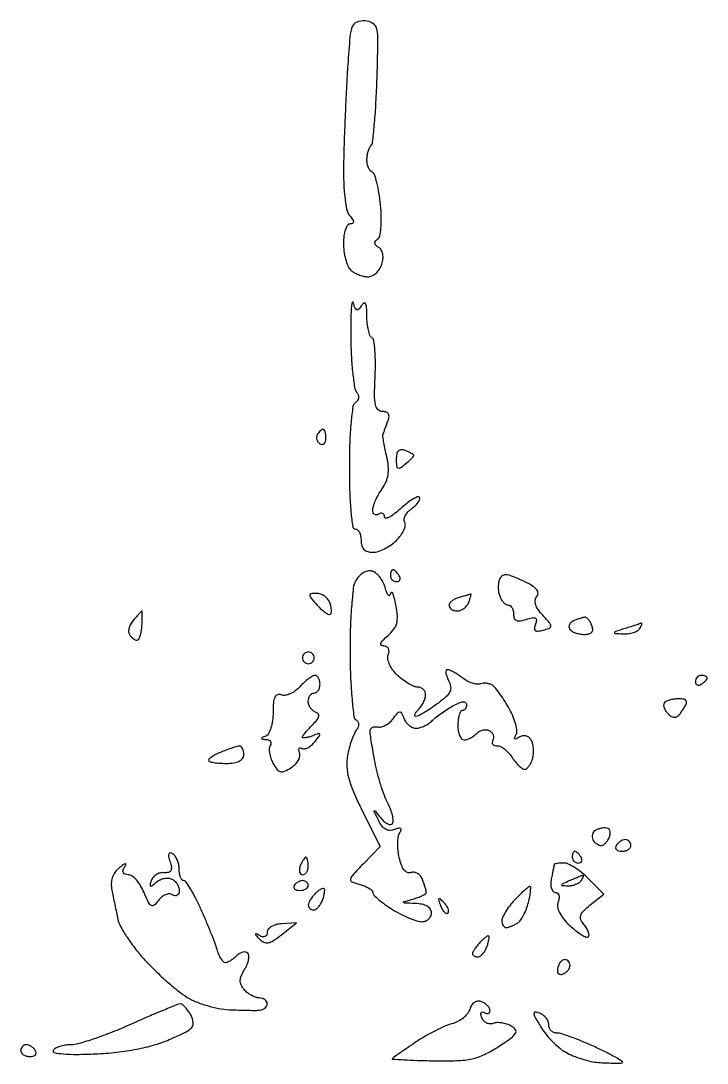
# Model space of a CAD drawing. Extents: x 0 to 102, y 0 to 135.
# Drawn here: x 91.37 to 101.27, y 114.37 to 129.41 of the extents above; entities that cross this region are included whole.
import ezdxf

# ---------------------------------------------------------------- set-up
doc = ezdxf.new("R2010")
doc.units = 0
doc.header["$MEASUREMENT"] = 0

msp = doc.modelspace()

# ---------------------------------------------------------------- linework, layer by layer
for points in [[(96.328976, 129.407272, 0.104535), (96.212716, 129.389532, 0.213463), (96.148447, 129.325909, 0.070669), (96.114307, 129.179262, 0.005377), (96.082998, 128.772772, 0.003603), (96.065424, 128.474806, 0.001984), (96.048004, 128.110155, 0.001978), (96.033266, 127.740148, 0.003171), (96.023942, 127.424303, 0.010841), (96.023487, 127.118848, 0.020731), (96.038597, 126.874059, 0.023028), (96.066271, 126.689901, 0.125026), (96.109291, 126.599453, -0.024151), (96.152577, 126.54185, -0.136269), (96.164748, 126.505759, -0.308434), (96.152112, 126.484866, -0.107534), (96.115959, 126.477, 0.251863), (96.079486, 126.457383, 0.06409), (96.048894, 126.394991, 0.04973), (96.027913, 126.304766, 0.032287), (96.021, 126.19782, 0.03271), (96.028487, 126.083495, 0.032464), (96.050821, 125.970828, 0.034257), (96.08345, 125.875285, 0.097261), (96.12252, 125.81712, 0.060277), (96.172104, 125.77824, 0.039064), (96.237276, 125.745421, 0.03896), (96.307063, 125.723026, 0.058226), (96.370619, 125.7156, 0.110055), (96.430918, 125.729035, 0.07131), (96.4909, 125.768405, 0.066323), (96.54148, 125.826645, 0.068945), (96.574252, 125.895362, 0.051991), (96.59014, 125.972377, 0.071373), (96.587108, 126.042945, 0.084855), (96.565903, 126.100188, 0.123918), (96.528621, 126.138587, -0.05686), (96.489781, 126.16918, -0.163785), (96.474598, 126.199418, -0.202093), (96.482247, 126.228388, -0.090306), (96.512096, 126.2553, 0.205745), (96.544639, 126.301725, 0.029811), (96.561821, 126.418601, 0.028422), (96.566347, 126.571826, 0.017398), (96.555125, 126.752325, 0.015338), (96.533056, 126.924395, 0.022405), (96.502252, 127.074025, 0.019094), (96.467779, 127.191247, 0.226918), (96.435697, 127.2243, -0.14127), (96.406459, 127.24583, -0.061793), (96.381812, 127.287706, -0.054185), (96.365055, 127.341825, -0.048039), (96.3594, 127.40055, -0.034668), (96.363626, 127.461432, -0.03338), (96.37623, 127.52194, -0.035222), (96.39466, 127.573629, -0.09339), (96.416692, 127.605892, 0.17013), (96.440507, 127.6554, 0.004516), (96.465701, 127.900818, 0.008966), (96.487779, 128.193328, 0.005957), (96.503079, 128.529442, 0.003025), (96.518907, 129.104345, 0.05437), (96.502869, 129.287878, 0.20862), (96.445345, 129.370687, 0.124495)], [(96.162044, 125.343771, 0.773253), (96.145862, 125.343431, 0.041121), (96.132875, 125.258193, 0.014894), (96.125754, 125.07677, 0.005903), (96.126344, 124.8273, 0.009871), (96.135381, 124.560912, 0.013301), (96.154721, 124.320458, 0.010349), (96.180085, 124.122684, 0.124244), (96.209476, 124.052282, -0.076196), (96.232559, 124.009068, -0.109759), (96.237724, 123.966177, -0.121802), (96.224285, 123.928329, -0.108831), (96.194308, 123.899239, 0.223001), (96.156862, 123.841885, 0.011325), (96.130187, 123.614788, 0.015327), (96.111557, 123.322389, 0.008244), (96.1056, 122.961107, 0.007645), (96.111132, 122.59932, 0.016228), (96.128776, 122.319777, 0.011677), (96.153911, 122.109264, 0.373154), (96.1902, 122.0778, -0.191087), (96.222507, 122.064985, -0.088204), (96.249949, 122.028098, -0.068025), (96.268566, 121.973354, -0.048028), (96.2748, 121.9086, 0.072254), (96.285531, 121.834731, 0.124864), (96.3171, 121.7817, 0.124864), (96.370131, 121.750131, 0.072254), (96.444, 121.7394, 0.079008), (96.521197, 121.751675, 0.037988), (96.614106, 121.790009, 0.036445), (96.707078, 121.845753, 0.043134), (96.785486, 121.911686, 0.038547), (96.847469, 121.984041, 0.050804), (96.891342, 122.058961, 0.060811), (96.912413, 122.12548, 0.186848), (96.903914, 122.171115, -0.174689), (96.895086, 122.213007, -0.083317), (96.911816, 122.266251, -0.066895), (96.950595, 122.322414, -0.050428), (97.006445, 122.372612, 0.031788), (97.06303, 122.419784, 0.052833), (97.103312, 122.466958, 0.073703), (97.122942, 122.50718, 0.280071), (97.116593, 122.533207, 0.308283), (97.08552, 122.539097, 0.032974), (97.016791, 122.503605, 0.031544), (96.932726, 122.445391, 0.019736), (96.841776, 122.3675, -0.020658), (96.753948, 122.292564, -0.046354), (96.680344, 122.245136, -0.097837), (96.632328, 122.231083, -0.440725), (96.6132, 122.248569, 0.10357), (96.606628, 122.279956, 0.179204), (96.588349, 122.298903, 0.165568), (96.560909, 122.302227, 0.086705), (96.5286, 122.2893, -0.112581), (96.496393, 122.278292, -0.184077), (96.468851, 122.285587, -0.15832), (96.450337, 122.310782, -0.080098), (96.444, 122.350083, -0.078519), (96.452894, 122.406369, -0.025109), (96.483116, 122.485785, -0.024358), (96.526196, 122.572179, -0.024944), (96.577162, 122.653268, 0.051774), (96.63469, 122.756705, 0.0644), (96.664597, 122.862509, 0.059253), (96.667926, 122.979328, 0.035732), (96.645646, 123.116242, -0.00639), (96.621589, 123.223841, -0.008733), (96.60286, 123.321374, -0.006108), (96.58967, 123.403088, -0.09442), (96.590816, 123.4314, -0.024316), (96.597847, 123.456097, -0.003659), (96.614697, 123.504764, -0.004101), (96.635501, 123.561966, -0.003532), (96.658283, 123.62175, 0.049925), (96.676958, 123.688865, 0.160524), (96.670266, 123.73415, 0.198324), (96.639571, 123.760757, 0.080829), (96.583999, 123.7698, -0.205863), (96.519954, 123.797336, -0.139127), (96.482572, 123.868753, -0.054714), (96.468973, 124.009363, -0.009178), (96.477448, 124.280379, 0.013479), (96.481955, 124.479221, 0.019761), (96.474292, 124.653993, 0.015662), (96.458155, 124.794122, 0.221323), (96.431101, 124.835272, -0.166224), (96.403241, 124.86918, -0.032543), (96.380082, 124.945868, -0.031314), (96.363857, 125.042937, -0.024558), (96.358105, 125.149543, 0.013415), (96.354231, 125.27197, 0.101737), (96.339391, 125.327481, 0.442834), (96.315028, 125.334303, 0.111862), (96.282073, 125.301471, -0.03573), (96.241215, 125.246122, -0.309963), (96.21317, 125.238592, -0.221543), (96.188763, 125.26249, -0.021144)], [(95.729893, 123.516, 0.145859), (95.712262, 123.510745, 0.040575), (95.689247, 123.492866, 0.037297), (95.665288, 123.467388, 0.031646), (95.643913, 123.437246, 0.108373), (95.631933, 123.403127, 0.099685), (95.634794, 123.366016, 0.095498), (95.652094, 123.331625, 0.090427), (95.68122, 123.305353, 0.136093), (95.713872, 123.295856, 0.190788), (95.741943, 123.306567, 0.140899), (95.760888, 123.337517, 0.067432), (95.7672, 123.384107, 0.026751), (95.764494, 123.434646, 0.042195), (95.756241, 123.477256, 0.051652), (95.744286, 123.507287, 0.279105)], [(96.9093, 123.208194, 0.089466), (96.852545, 123.218988, 0.202715), (96.8129, 123.202668, 0.150913), (96.78946, 123.157722, 0.045316), (96.7824, 123.079986, 0.022078), (96.786542, 122.986235, 0.247073), (96.80613, 122.955858, 0.281513), (96.840104, 122.957054, 0.02718), (96.9093, 123.0084, 0.009954), (96.957921, 123.050414, 0.014497), (96.998923, 123.089505, 0.009934), (97.03101, 123.123236, 0.187279), (97.0362, 123.136608, 0.25108), (97.030128, 123.147937, 0.018302), (96.998923, 123.167078, 0.022097), (96.957925, 123.187874, 0.01471)], [(96.424849, 121.46911, 0.113665), (96.365234, 121.466956, 0.071596), (96.300924, 121.439355, 0.065965), (96.241872, 121.391592, 0.06699), (96.197654, 121.330328, 0.094187), (96.163257, 121.220524, 0.009766), (96.137129, 120.949827, 0.011865), (96.119811, 120.623166, 0.009227), (96.115975, 120.267383, 0.008297), (96.124409, 119.919857, 0.01268), (96.144359, 119.619011, 0.007207), (96.170773, 119.37074, 0.228038), (96.202937, 119.320428, -0.119763), (96.229777, 119.293234, -0.130297), (96.240074, 119.257599, -0.10783), (96.231989, 119.216155, -0.064127), (96.206212, 119.172718, 0.063711), (96.173243, 119.117264, 0.018559), (96.137058, 119.024532, 0.018328), (96.103724, 118.916107, 0.018661), (96.078645, 118.806177, 0.062459), (96.06891, 118.64993, 0.049259), (96.096095, 118.482511, 0.036449), (96.165431, 118.281578, 0.014568), (96.288006, 118.017299), (96.54813, 117.496744), (96.30814, 117.246248, 0.005601), (96.149715, 117.077135, 0.143354), (96.122222, 117.021195, 0.355281), (96.143315, 116.983548, 0.030403), (96.256075, 116.946609, -0.031746), (96.32803, 116.922824, -0.043541), (96.388797, 116.891976, -0.050711), (96.431354, 116.859076, -0.205666), (96.444, 116.829633, 0.198349), (96.458728, 116.793967, 0.019888), (96.5277, 116.729996, 0.022568), (96.61979, 116.658097, 0.01605), (96.728936, 116.5857, 0.019496), (96.848154, 116.518294, 0.02028), (96.970728, 116.461329, 0.020464), (97.080293, 116.420892, 0.078321), (97.151936, 116.4096, 0.090753), (97.204645, 116.419246, 0.095606), (97.249444, 116.446877, 0.099631), (97.27942, 116.488085, 0.107991), (97.29, 116.5365, 0.149157), (97.273671, 116.59002, 0.113402), (97.22867, 116.63217, 0.081422), (97.155443, 116.660099, 0.041437), (97.05735, 116.671833, -0.001816), (96.903048, 116.677987, -0.254215), (96.887831, 116.687137, -0.488226), (96.89235, 116.698556, -0.002765), (97.020043, 116.735283, 0.018741), (97.09492, 116.759434, 0.027945), (97.158141, 116.786564, 0.026793), (97.205021, 116.813084, 0.253038), (97.215854, 116.8326, 0.064295), (97.212967, 116.857089, 0.009924), (97.200098, 116.904395, 0.010933), (97.182492, 116.959869, 0.009306), (97.161559, 117.017608, 0.076852), (97.132209, 117.068893, 0.089746), (97.090023, 117.105786, 0.100766), (97.041811, 117.12277, 0.126736), (96.994931, 117.117389, -0.188279), (96.943872, 117.117685, -0.132685), (96.897397, 117.15242, -0.07997), (96.857605, 117.224308, -0.032446), (96.826464, 117.332167, -0.028367), (96.809403, 117.438239, -0.029773), (96.804833, 117.543852, -0.031179), (96.811999, 117.634797, -0.103519), (96.83231, 117.690913, 0.053827), (96.852605, 117.733357, 0.35279), (96.845278, 117.754081, 0.206492), (96.816443, 117.758303, 0.026138), (96.755269, 117.738427, -0.100656), (96.688508, 117.727258, -0.123503), (96.627939, 117.744715, -0.099856), (96.573624, 117.792878, -0.048975), (96.525223, 117.8721, -0.00118), (96.465651, 117.995992, -0.312994), (96.467461, 118.007149, -0.449566), (96.476553, 118.006769, -0.001399), (96.558111, 117.906187, 0.040696), (96.608757, 117.852889, 0.074078), (96.658834, 117.819959, 0.118408), (96.700189, 117.811659, 0.249912), (96.727649, 117.827653, 0.159053), (96.738089, 117.870669, 0.037355), (96.726724, 117.944852, 0.034819), (96.700016, 118.032332, 0.028171), (96.659775, 118.121901, -0.030937), (96.611164, 118.231718, -0.012998), (96.558959, 118.384692, -0.012802), (96.511444, 118.551637, -0.016263), (96.476609, 118.708035, -0.003168), (96.449902, 118.854552, -0.00389), (96.426898, 118.991702, -0.003241), (96.409218, 119.107179, -0.027936), (96.404554, 119.1591, -0.148083), (96.412612, 119.189355, -0.131805), (96.436395, 119.211705, -0.105337), (96.473108, 119.222356, -0.070218), (96.516956, 119.219381, 0.115005), (96.568691, 119.220471, 0.060755), (96.628844, 119.2439, 0.055595), (96.687737, 119.284526, 0.056181), (96.736, 119.337001, -0.013825), (96.800571, 119.420367, -0.21941), (96.831991, 119.435628, -0.291393), (96.858382, 119.419559, -0.022603), (96.893039, 119.340169, 0.071272), (96.922624, 119.287118, 0.06364), (96.966929, 119.242163, 0.066841), (97.018606, 119.211741, 0.09998), (97.069802, 119.2014, 0.073141), (97.125326, 119.209566, 0.038677), (97.190385, 119.234752, 0.037471), (97.254303, 119.271484, 0.047262), (97.306853, 119.314939, -0.028584), (97.363704, 119.365637, -0.013447), (97.442442, 119.424776, -0.013276), (97.528478, 119.482476, -0.018204), (97.608996, 119.529415, -0.025124), (97.69047, 119.567887, -0.08022), (97.748825, 119.581601, -0.179826), (97.783177, 119.571532, -0.236736), (97.7976, 119.542777, -0.070763), (97.792839, 119.509307, -0.086315), (97.778962, 119.480926, -0.100247), (97.758346, 119.461951, -0.136885), (97.73415, 119.4552, 0.270668), (97.709708, 119.440923, 0.055558), (97.689338, 119.393072, 0.044499), (97.675307, 119.324736, 0.028402), (97.6707, 119.2437, 0.040097), (97.677205, 119.162717, 0.059401), (97.696794, 119.094328, 0.078124), (97.725539, 119.047816, 0.218717), (97.75953, 119.0322, 0.081365), (97.800304, 119.038879, 0.037634), (97.849922, 119.059856, 0.035989), (97.899928, 119.090319, 0.041598), (97.942509, 119.126349, -0.075531), (97.985496, 119.157997, -0.073085), (98.036423, 119.175893, -0.077916), (98.08725, 119.17775, -0.109071), (98.130009, 119.162803, -0.082994), (98.161978, 119.13481, -0.092656), (98.18164, 119.098922, -0.100593), (98.186076, 119.060828, -0.117787), (98.174687, 119.026354, 0.121905), (98.165062, 118.996404, 0.187671), (98.173078, 118.970734, 0.151118), (98.198505, 118.953445, 0.074426), (98.237557, 118.9476, -0.117511), (98.28786, 118.935612, -0.04851), (98.347374, 118.897898, -0.044447), (98.406086, 118.843133, -0.0433), (98.454767, 118.7784, 0.029098), (98.500655, 118.713634, 0.035222), (98.551136, 118.658902, 0.037888), (98.598971, 118.62025, 0.152127), (98.63445, 118.6092, 0.175895), (98.665828, 118.620591, 0.061905), (98.699002, 118.656152, 0.052105), (98.728812, 118.707865, 0.040779), (98.750264, 118.769035, 0.047198), (98.761485, 118.83793, 0.03845), (98.760757, 118.912704, 0.039881), (98.749124, 118.982003, 0.077036), (98.727289, 119.033673, 0.096901), (98.694037, 119.069599, 0.102855), (98.650364, 119.089409, 0.101666), (98.601993, 119.09029, 0.092551), (98.555387, 119.072267, -0.021503), (98.509986, 119.046837, -0.270351), (98.491122, 119.04798, -0.370221), (98.486818, 119.063348, -0.029382), (98.508514, 119.103555, 0.161167), (98.521775, 119.159189, 0.039565), (98.506146, 119.25323, 0.036446), (98.469951, 119.363696, 0.029471), (98.415836, 119.476176, 0.012534), (98.351077, 119.586092, 0.013886), (98.282974, 119.68886, 0.013329), (98.220322, 119.773065, 0.06703), (98.1783, 119.813861, 0.071525), (98.138725, 119.835171, 0.051086), (98.089903, 119.847588, 0.051213), (98.039737, 119.849828, 0.073205), (97.996173, 119.840822, -0.120417), (97.947742, 119.835457, -0.046531), (97.881389, 119.850459, -0.042623), (97.809376, 119.880952, -0.040682), (97.742373, 119.92362, 0.017631), (97.677672, 119.969142, 0.019962), (97.612492, 120.00803, 0.019611), (97.554969, 120.036444, 0.095061), (97.519673, 120.044709, 0.321182), (97.501453, 120.032744, 0.120485), (97.49732, 120.000719, 0.064145), (97.509476, 119.950948, 0.03094), (97.536855, 119.891176, -0.083913), (97.566214, 119.803744, -0.152395), (97.555351, 119.729832, -0.098541), (97.49811, 119.653724, -0.02322), (97.374058, 119.552776, -0.011234), (97.275115, 119.483007, -0.014767), (97.181631, 119.424114, -0.012224), (97.10189, 119.379699, -0.121529), (97.065006, 119.3706, -0.302351), (97.050897, 119.37999, -0.192851), (97.050584, 119.400421, -0.075831), (97.069152, 119.433073, -0.029247), (97.10388, 119.47212, 0.047088), (97.142735, 119.519074, 0.037433), (97.175579, 119.576125, 0.038655), (97.198101, 119.634151, 0.073375), (97.2054, 119.68362, 0.099937), (97.196926, 119.725591, 0.098152), (97.172809, 119.761293, 0.097731), (97.136796, 119.785207, 0.098147), (97.094452, 119.7936, -0.10152), (97.039576, 119.804858, -0.030067), (96.962555, 119.84348, -0.02882), (96.879169, 119.898417, -0.027469), (96.80124, 119.963405, -0.045954), (96.734434, 120.038217, -0.053218), (96.68611, 120.120551, -0.06091), (96.661768, 120.198485, -0.137731), (96.667439, 120.259505, 0.075569), (96.678443, 120.309764, 0.13641), (96.669866, 120.350719, 0.158348), (96.642803, 120.377445, 0.112634), (96.601101, 120.387681, -0.167639), (96.567086, 120.400043, -0.328419), (96.560179, 120.426498, -0.102402), (96.589778, 120.471348, -0.021033), (96.660106, 120.535731, 0.05282), (96.744883, 120.62386, 0.100863), (96.78827, 120.711559, 0.083943), (96.798161, 120.820085, 0.028334), (96.776993, 120.978, 0.012823), (96.753736, 121.084216, 0.045874), (96.731045, 121.149844, 0.315272), (96.714176, 121.15985, 0.34879), (96.700504, 121.1472, -0.144377), (96.687603, 121.119782, -0.44229), (96.669432, 121.119575, -0.098942), (96.646176, 121.157327, -0.020871), (96.622208, 121.231356, 0.052905), (96.589451, 121.314063, 0.052552), (96.540009, 121.388256, 0.057436), (96.48223, 121.443528, 0.115061)], [(96.735107, 121.4856, 0.210953), (96.720841, 121.479301, 0.081139), (96.708759, 121.460749, 0.061769), (96.700536, 121.433389, 0.042167), (96.6978, 121.401, 0.105053), (96.704658, 121.36872, 0.099167), (96.724118, 121.341251, 0.09642), (96.753193, 121.32284, 0.093332), (96.787393, 121.3164, 0.108972), (96.817421, 121.323023, 0.182303), (96.835309, 121.341251, 0.161196), (96.837941, 121.368674, 0.082592), (96.8247, 121.401, 0.029505), (96.801943, 121.433383, 0.035638), (96.776814, 121.460749, 0.038439), (96.752935, 121.480055, 0.151918)], [(98.602536, 121.330198, 0.013396), (98.446157, 121.396087, 0.080991), (98.360357, 121.414406, 0.182694), (98.307012, 121.39716, 0.133359), (98.269893, 121.346418, 0.060426), (98.256572, 121.293295, 0.036143), (98.253135, 121.228192, 0.035722), (98.259181, 121.161882, 0.051061), (98.274606, 121.1049, 0.048303), (98.298835, 121.056357, 0.053891), (98.33119, 121.015277, 0.061199), (98.366373, 120.98719, 0.13875), (98.398851, 120.978, -0.171007), (98.427676, 120.967845, -0.094138), (98.452208, 120.939048, -0.074638), (98.468801, 120.896124, -0.055024), (98.4744, 120.845399, 0.089935), (98.484992, 120.786987, 0.208416), (98.515365, 120.755647, 0.140011), (98.569426, 120.749572, 0.035271), (98.656398, 120.770562, -0.022409), (98.747155, 120.79495, -0.176162), (98.789726, 120.78934, -0.313965), (98.804619, 120.760912, -0.06021), (98.789627, 120.701238, 0.060452), (98.775229, 120.64381, 0.26356), (98.788079, 120.612594, 0.196871), (98.825884, 120.601881, 0.035798), (98.898988, 120.615502, 0.025721), (98.993493, 120.645485, 0.318779), (99.013473, 120.675007, 0.175197), (98.997033, 120.717507, 0.008513), (98.894182, 120.831744, -0.035815), (98.82789, 120.913986, -0.07766), (98.792544, 120.986818, -0.109997), (98.787643, 121.049781, -0.138706), (98.811221, 121.102997, 0.203177), (98.826632, 121.1543, 0.159809), (98.802416, 121.207663, 0.078019), (98.729977, 121.265305, 0.022715)], [(95.629843, 121.1472, 0.033352), (95.551589, 121.141974, 0.394125), (95.533923, 121.12042, 0.16105), (95.549602, 121.081577, 0.00814), (95.640769, 120.977481, 0.022825), (95.70247, 120.915261, 0.037181), (95.760751, 120.869124, 0.043519), (95.808764, 120.842373, 0.31118), (95.833533, 120.846933, 0.166906), (95.845227, 120.870857, 0.047075), (95.846481, 120.912945, 0.041871), (95.8389, 120.963801, 0.033696), (95.822607, 121.016651, 0.086262), (95.792792, 121.066558, 0.066322), (95.745318, 121.108851, 0.065963), (95.688127, 121.13744, 0.083147)], [(97.858395, 121.137386, -0.048578), (97.845277, 121.131982, -0.002572), (97.801843, 121.11909, -0.004027), (97.74991, 121.104418, -0.002919), (97.69185, 121.088883, 0.046657), (97.635208, 121.06828, 0.05682), (97.58729, 121.03853, 0.067019), (97.554576, 121.004645, 0.159836), (97.5438, 120.971797, 0.148496), (97.552879, 120.9419, 0.098848), (97.578418, 120.916429, 0.082321), (97.616594, 120.899255, 0.064706), (97.661649, 120.8934, 0.096313), (97.71034, 120.902867, 0.06686), (97.759184, 120.930677, 0.064359), (97.80077, 120.971788, 0.074185), (97.828194, 121.0203, 0.009511), (97.845583, 121.068329, 0.018984), (97.857152, 121.10704, 0.021827), (97.862895, 121.134146, 0.621315)], [(93.1145, 120.890182, 0.135876), (93.106747, 120.88566, 0.002508), (93.073547, 120.851264, 0.005979), (93.035288, 120.810256, 0.003937), (92.992217, 120.762214, 0.052944), (92.953949, 120.708296, 0.059526), (92.929636, 120.649572, 0.068189), (92.922099, 120.595083, 0.139613), (92.93376, 120.553932, 0.046154), (92.957839, 120.521981, 0.046024), (92.987392, 120.494955, 0.050033), (93.017729, 120.476406, 0.112934), (93.043843, 120.47046, 0.27067), (93.067218, 120.484146, 0.047538), (93.088712, 120.532613, 0.040213), (93.105581, 120.600943, 0.026011), (93.1145, 120.68196, 0.005313), (93.118305, 120.762818, 0.009097), (93.119533, 120.830344, 0.00347), (93.119142, 120.886657, 0.487627)], [(99.501699, 120.802121, 0.034011), (99.473748, 120.796741, 0.010209), (99.432061, 120.784818, 0.010183), (99.385702, 120.769488, 0.010877), (99.341023, 120.752595, 0.07888), (99.304034, 120.73039, 0.105417), (99.280012, 120.699606, 0.121773), (99.272669, 120.665196, 0.131107), (99.282566, 120.632374, 0.117447), (99.312382, 120.602677, 0.048936), (99.363794, 120.577729, 0.044821), (99.426592, 120.560727, 0.043734), (99.491938, 120.555, 0.054296), (99.560746, 120.562494, 0.158031), (99.601486, 120.586388, 0.191223), (99.615957, 120.626155, 0.084583), (99.604794, 120.6819, 0.036817), (99.582155, 120.729985, 0.04885), (99.554422, 120.769561, 0.058103), (99.526005, 120.795816, 0.190235)], [(100.319443, 120.715767, -0.000447), (100.301326, 120.709941, -0.00002), (100.238851, 120.689914, -0.000034), (100.164725, 120.666162, -0.000024), (100.0818, 120.6396, 0.002407), (99.944397, 120.594865, 0.234302), (99.93019, 120.580815, 0.495213), (99.937552, 120.569796, 0.00418), (100.055657, 120.563433, 0.04303), (100.130441, 120.566467, 0.045936), (100.201925, 120.582328, 0.050744), (100.260101, 120.607722, 0.126735), (100.2933, 120.6396, 0.016824), (100.311581, 120.671534, 0.038933), (100.322547, 120.696872, 0.086507), (100.324931, 120.711831, 0.504289)], [(95.5134, 120.3012, 0.099038), (95.481113, 120.294741, 0.097945), (95.453651, 120.276349, 0.097945), (95.435259, 120.248887, 0.099038), (95.4288, 120.2166, 0.099038), (95.435259, 120.184313, 0.097945), (95.453651, 120.156851, 0.097945), (95.481113, 120.138459, 0.099038), (95.5134, 120.132, 0.099038), (95.545687, 120.138459, 0.097945), (95.573149, 120.156851, 0.097945), (95.591541, 120.184313, 0.099038), (95.598, 120.2166, 0.099038), (95.591541, 120.248887, 0.097945), (95.573149, 120.276349, 0.097945), (95.545687, 120.294741, 0.099038)], [(95.611112, 119.9628, 0.134009), (95.574309, 119.952756, 0.026868), (95.51716, 119.914773, 0.02663), (95.453554, 119.861896, 0.022111), (95.391663, 119.799305, -0.05011), (95.326241, 119.740155, -0.054849), (95.252224, 119.697246, -0.061955), (95.181081, 119.675858, -0.134474), (95.124751, 119.681457, 0.165942), (95.069962, 119.683513, 0.212908), (95.032151, 119.650953, 0.091148), (95.011293, 119.572078, 0.019187), (95.0058, 119.429001, -0.03311), (94.998028, 119.311755, -0.042153), (94.974736, 119.205933, -0.047705), (94.940787, 119.124786, -0.175698), (94.90005, 119.088229, 0.011425), (94.847153, 119.065466, 0.320989), (94.840109, 119.053174, 0.353699), (94.84958, 119.043614, 0.012467), (94.905043, 119.038879, -0.082465), (94.943495, 119.030086, -0.149754), (94.968213, 119.009824, -0.17202), (94.975351, 118.981413, -0.115259), (94.964581, 118.949348, 0.12996), (94.951284, 118.905605, 0.048237), (94.955157, 118.84087, 0.043715), (94.973361, 118.767609, 0.040142), (95.004406, 118.696404, 0.037141), (95.060118, 118.608647, 0.172532), (95.109244, 118.575812, 0.168138), (95.168857, 118.58093, 0.034871), (95.26312, 118.631032, 0.055628), (95.324102, 118.679284, 0.065719), (95.369112, 118.737396, 0.077077), (95.392136, 118.796075, 0.147679), (95.388471, 118.84607, -0.0426), (95.377055, 118.885583, -0.164646), (95.380324, 118.910539, -0.313383), (95.395539, 118.918986, -0.113736), (95.420183, 118.910625, 0.183727), (95.457007, 118.903537, 0.074168), (95.506358, 118.919962, 0.059885), (95.559966, 118.955777, 0.044874), (95.609564, 119.006671, 0.007215), (95.675993, 119.090798, 0.259661), (95.679467, 119.114447, 0.399974), (95.662122, 119.122774, 0.011295), (95.57685, 119.092995, -0.018802), (95.520059, 119.074114, -0.034169), (95.47229, 119.063679, -0.042845), (95.438094, 119.061587, -0.407046), (95.4288, 119.071112, -0.161127), (95.435354, 119.090923, -0.011088), (95.472068, 119.138112, -0.014905), (95.519669, 119.193138, -0.010604), (95.576095, 119.252009, 0.0251), (95.640748, 119.323502, 0.114752), (95.665271, 119.373435, 0.240613), (95.65642, 119.40895, 0.133932), (95.618395, 119.434302, -0.093532), (95.578264, 119.456658, -0.070155), (95.544242, 119.494225, -0.068551), (95.521267, 119.54072, -0.080691), (95.5134, 119.58915, -0.068857), (95.519738, 119.634958, -0.085122), (95.538251, 119.673794, -0.099913), (95.565739, 119.699761, -0.140362), (95.598, 119.709, 0.148195), (95.630263, 119.718777, 0.098894), (95.657749, 119.746277, 0.082425), (95.676281, 119.787386, 0.064853), (95.6826, 119.8359, 0.054379), (95.677305, 119.884446, 0.074067), (95.6616, 119.925523, 0.093691), (95.638389, 119.953088, 0.172711)], [(101.1816, 119.9628, 0.105053), (101.14932, 119.955942, 0.099167), (101.121851, 119.936482, 0.09642), (101.10344, 119.907407, 0.093332), (101.097, 119.873207, 0.108972), (101.103623, 119.843179, 0.182303), (101.121851, 119.825291, 0.161196), (101.149274, 119.822659, 0.082592), (101.1816, 119.8359, 0.029505), (101.213983, 119.858657, 0.035638), (101.241349, 119.883786, 0.038439), (101.260655, 119.907665, 0.151918), (101.2662, 119.925493, 0.210953), (101.259901, 119.939759, 0.081139), (101.241349, 119.951841, 0.061769), (101.213989, 119.960064, 0.042167)], [(100.84891, 119.6244, 0.03544), (100.782963, 119.61972, 0.040214), (100.721148, 119.605762, 0.044169), (100.671641, 119.585368, 0.137706), (100.645572, 119.56095, 0.162873), (100.638515, 119.529609, 0.07221), (100.64895, 119.487982, 0.060376), (100.674124, 119.443016, 0.048653), (100.711012, 119.401649, 0.075681), (100.76618, 119.364368, 0.188608), (100.813919, 119.361003, 0.141394), (100.860697, 119.391878, 0.037075), (100.914349, 119.465099, 0.022304), (100.964336, 119.553704, 0.218067), (100.965997, 119.595579, 0.269044), (100.935852, 119.618752, 0.032447)], [(94.51935, 118.942238, 0.048317), (94.48359, 118.935698, 0.008655), (94.418623, 118.915975, 0.009274), (94.343079, 118.890049, 0.00826), (94.26555, 118.860364, 0.019041), (94.192631, 118.827777, 0.027483), (94.131115, 118.793101, 0.026307), (94.085688, 118.760612, 0.228178), (94.0752, 118.738826, 0.334608), (94.088479, 118.721205, 0.025912), (94.149754, 118.707026, 0.027217), (94.231708, 118.697048, 0.016687), (94.329, 118.6938, 0.033607), (94.440848, 118.701326, 0.082504), (94.51935, 118.725525, 0.12651), (94.565703, 118.765798, 0.152103), (94.5828, 118.8207, 0.048304), (94.578135, 118.86888, 0.072143), (94.564162, 118.908748, 0.097127), (94.543548, 118.934512, 0.199245)], [(99.797145, 117.7632, 0.043144), (99.751004, 117.759211, 0.036448), (99.703463, 117.747308, 0.03799), (99.661506, 117.729858, 0.078993), (99.6329, 117.7091, 0.101199), (99.615625, 117.682944, 0.077739), (99.607908, 117.649507, 0.074868), (99.61067, 117.614086, 0.081757), (99.623793, 117.5822, 0.06247), (99.646236, 117.554353, 0.051409), (99.676295, 117.530785, 0.05334), (99.709028, 117.514745, 0.087486), (99.739342, 117.5094, 0.145885), (99.769894, 117.518508, 0.059321), (99.803476, 117.546677, 0.051902), (99.834741, 117.587751, 0.045158), (99.858594, 117.6363, 0.072999), (99.869788, 117.686204, 0.132233), (99.86202, 117.727033, 0.160016), (99.836475, 117.753468, 0.121889)], [(100.086793, 117.594, 0.089642), (100.052481, 117.587799, 0.053229), (100.015211, 117.569149, 0.051032), (99.980805, 117.541761, 0.06081), (99.9549, 117.5094, 0.139169), (99.945768, 117.477282, 0.191142), (99.956717, 117.449651, 0.138808), (99.987839, 117.430998, 0.066118), (100.034507, 117.4248, 0.062283), (100.084938, 117.431106, 0.080552), (100.127656, 117.449651, 0.097988), (100.156246, 117.477135, 0.153634), (100.1664, 117.5094, 0.092995), (100.160341, 117.541695, 0.096318), (100.143015, 117.569149, 0.099231), (100.117167, 117.587523, 0.105429)], [(93.558536, 117.388102, 0.106308), (93.522056, 117.401078, 0.355131), (93.501931, 117.388669, 0.137953), (93.499479, 117.348909, 0.023693), (93.519106, 117.275116, -0.037742), (93.538505, 117.192964, -0.166734), (93.530021, 117.144701, -0.221925), (93.496004, 117.119919, -0.069825), (93.431525, 117.116472, 0.085768), (93.374269, 117.111587, 0.076253), (93.319375, 117.087831, 0.077977), (93.275174, 117.049355, 0.097201), (93.24888, 117.0018, 0.016649), (93.230737, 116.938225, 0.367842), (93.238675, 116.922213, 0.284485), (93.258864, 116.925238, 0.012832), (93.313534, 116.974039, -0.070137), (93.362553, 117.008618, -0.058588), (93.422281, 117.030913, -0.060625), (93.48319, 117.038204, -0.09136), (93.535609, 117.028438, -0.083424), (93.580179, 117.002151, -0.065998), (93.617951, 116.960755, -0.066293), (93.643485, 116.91116, -0.085978), (93.6522, 116.860856, -0.078241), (93.645221, 116.816528, -0.173516), (93.624642, 116.78979, -0.189291), (93.593235, 116.783518, -0.094407), (93.554766, 116.798232, 0.145348), (93.509708, 116.810455, 0.090177), (93.455627, 116.799287, 0.076353), (93.400837, 116.766748, 0.062856), (93.354094, 116.717263, -0.045036), (93.29244, 116.647163, -0.325518), (93.250449, 116.641674, -0.158928), (93.210208, 116.684339, -0.012066), (93.145164, 116.831238, 0.037907), (93.095749, 116.928887, 0.045908), (93.034791, 117.011446, 0.052329), (92.971947, 117.068653, 0.159819), (92.917843, 117.0864, -0.077775), (92.871947, 117.093583, -0.19179), (92.846101, 117.114891, -0.188309), (92.841708, 117.148461, -0.074849), (92.859747, 117.19215, 0.035557), (92.881051, 117.2341, 0.576509), (92.873366, 117.244271, 0.131157), (92.846037, 117.233258, 0.009386), (92.780957, 117.18247, 0.073661), (92.724112, 117.1205, 0.071995), (92.687135, 117.044244, 0.06889), (92.672243, 116.957591, 0.058905), (92.680118, 116.86522, 0.000246), (92.699256, 116.772342, 0.000137), (92.722682, 116.659088, 0.000136), (92.746462, 116.544441, 0.00022), (92.766767, 116.4469, 0.074177), (92.806633, 116.338946, 0.020527), (92.900242, 116.183799, 0.020255), (93.022046, 116.014774, 0.019945), (93.157726, 115.855259, 0.01424), (93.309516, 115.699717, 0.011766), (93.479694, 115.542573, 0.011938), (93.642715, 115.405765, 0.030919), (93.768209, 115.317588, 0.0419), (93.894033, 115.254159, 0.024066), (94.054552, 115.198268, 0.023912), (94.222422, 115.157345, 0.036454), (94.3713, 115.139631, 0.003472), (94.508612, 115.134327, 0.003848), (94.641359, 115.131145, 0.003571), (94.754649, 115.13011, 0.019839), (94.81545, 115.132403, 0.076987), (94.855852, 115.141907, 0.084085), (94.890136, 115.163043, 0.092508), (94.913119, 115.19229, 0.120975), (94.9212, 115.2252, 0.136626), (94.912217, 115.257461, 0.100269), (94.886966, 115.284949, 0.086403), (94.849197, 115.303452, 0.070908), (94.804659, 115.3098, -0.083103), (94.752781, 115.318482, -0.043954), (94.693031, 115.34513, -0.042156), (94.635104, 115.38405, -0.050592), (94.588302, 115.430071, -0.063849), (94.545448, 115.49764, -0.11643), (94.532167, 115.561242, -0.097558), (94.547964, 115.631731, -0.035837), (94.59589, 115.722323, 0.039488), (94.632461, 115.792687, 0.051802), (94.653633, 115.861897, 0.062138), (94.657668, 115.920079, 0.184688), (94.641637, 115.955963, 0.15948), (94.610423, 115.971783, 0.096846), (94.568685, 115.970101, 0.078548), (94.522742, 115.951208, 0.059691), (94.47987, 115.91751, -0.028092), (94.43699, 115.879196, -0.029955), (94.390961, 115.846807, -0.031379), (94.348321, 115.824034, -0.107361), (94.317781, 115.8174, -0.212378), (94.290144, 115.829694, -0.043683), (94.257228, 115.873315, -0.038905), (94.225085, 115.934856, -0.028012), (94.198679, 116.00775, 0.017663), (94.164968, 116.107182, 0.004935), (94.105245, 116.260228, 0.004972), (94.034205, 116.432138, 0.005208), (93.960823, 116.59995, 0.012375), (93.886931, 116.753939, 0.018696), (93.814397, 116.883757, 0.013854), (93.74923, 116.984397, 0.24696), (93.716145, 117.0018, -0.23073), (93.691647, 117.01374, -0.073231), (93.670984, 117.050036, -0.055819), (93.656872, 117.103121, -0.037093), (93.6522, 117.166007, 0.051607), (93.645255, 117.233113, 0.04825), (93.624686, 117.298983, 0.051742), (93.594433, 117.354035, 0.1032)], [(95.480151, 117.3402, 0.222225), (95.464389, 117.33283, 0.030693), (95.442365, 117.302923, 0.030395), (95.419282, 117.261908, 0.02136), (95.398206, 117.2133, 0.055937), (95.385558, 117.164709, 0.100118), (95.387886, 117.123677, 0.147206), (95.404334, 117.096762, 0.184534), (95.431455, 117.0864, 0.152681), (95.462707, 117.096171, 0.098158), (95.489329, 117.123677, 0.08088), (95.507289, 117.164779, 0.062722), (95.5134, 117.2133, 0.024748), (95.510991, 117.26193, 0.039339), (95.503633, 117.302923, 0.046727), (95.493005, 117.332071, 0.289661)], [(99.357707, 117.4248, 0.210953), (99.343441, 117.418501, 0.081139), (99.331359, 117.399949, 0.061769), (99.323136, 117.372589, 0.042167), (99.3204, 117.3402, 0.105053), (99.327258, 117.30792, 0.099167), (99.346718, 117.280451, 0.09642), (99.375793, 117.26204, 0.093332), (99.409993, 117.2556, 0.108972), (99.440021, 117.262223, 0.182303), (99.457909, 117.280451, 0.161196), (99.460541, 117.307874, 0.082592), (99.4473, 117.3402, 0.029505), (99.424543, 117.372583, 0.035638), (99.399414, 117.399949, 0.038439), (99.375535, 117.419255, 0.151918)], [(99.197345, 117.2556, 0.015152), (99.146787, 117.254067, 0.023137), (99.10316, 117.249387, 0.019563), (99.069116, 117.24276, 0.268833), (99.060313, 117.23445, 0.022607), (99.056582, 117.219443, 0.000882), (99.04545, 117.163597, 0.001567), (99.032595, 117.097413, 0.001105), (99.018544, 117.02295, 0.045803), (99.011764, 116.950056, 0.073942), (99.020839, 116.888515, 0.10572), (99.043495, 116.847501, 0.217186), (99.076182, 116.8326, -0.174268), (99.107245, 116.821434, -0.149505), (99.126487, 116.792309, -0.104647), (99.129977, 116.747945, -0.05916), (99.116669, 116.695439, 0.132747), (99.109319, 116.623953, 0.074519), (99.136161, 116.540233, 0.05777), (99.195679, 116.448276, 0.033398), (99.286232, 116.352354, 0.019736), (99.374643, 116.276678, 0.031542), (99.45636, 116.220121, 0.032969), (99.523169, 116.185642, 0.308218), (99.55337, 116.19137, 0.220187), (99.563052, 116.217736, 0.065143), (99.553791, 116.260847, 0.051877), (99.52923, 116.312297, 0.035936), (99.491693, 116.364778, -0.067738), (99.445858, 116.438302, -0.182294), (99.442129, 116.498796, -0.123775), (99.480535, 116.562095, -0.024623), (99.579956, 116.651049), (99.774837, 116.808854), (99.551464, 117.032227, 0.026628), (99.456345, 117.117721, 0.029049), (99.3553, 117.189984, 0.030269), (99.262433, 117.240987, 0.110878)], [(99.473443, 117.080454, -0.481585), (99.479157, 117.075889, -0.080197), (99.476547, 117.059802, -0.040083), (99.465561, 117.033889, -0.018111), (99.4473, 117.0018, -0.104092), (99.41685, 116.969827, -0.054947), (99.36835, 116.943798, -0.051224), (99.310557, 116.927152, -0.054957), (99.251957, 116.923146, -0.015651), (99.178307, 116.92852, -0.479221), (99.169571, 116.942064, -0.206801), (99.186296, 116.9608, -0.007086), (99.2781, 117.0018, -0.002442), (99.344816, 117.030084, -0.003326), (99.405277, 117.054897, -0.002205), (99.45623, 117.075152, -0.037598)], [(95.433793, 117.0018, 0.076861), (95.400113, 116.996592, 0.053298), (95.364771, 116.981091, 0.05288), (95.333176, 116.958272, 0.071639), (95.310614, 116.9313, 0.16277), (95.304335, 116.904586, 0.190804), (95.316026, 116.881509, 0.124167), (95.346169, 116.865903, 0.05773), (95.390221, 116.8608, 0.055286), (95.437341, 116.866026, 0.074868), (95.477216, 116.881509, 0.094314), (95.503964, 116.904402, 0.170324), (95.5134, 116.9313, 0.112153), (95.507291, 116.958194, 0.100145), (95.490015, 116.981091, 0.094392), (95.464189, 116.996452, 0.087308)], [(95.742401, 116.885599, 0.276799), (95.724648, 116.890043, 0.052723), (95.692667, 116.876518, 0.042823), (95.653957, 116.850541, 0.027197), (95.61351, 116.81427, 0.030537), (95.575198, 116.770969, 0.031347), (95.542807, 116.723686, 0.033014), (95.520156, 116.679308, 0.101834), (95.5134, 116.64648, 0.110851), (95.519195, 116.620661, 0.100002), (95.535592, 116.598681, 0.094779), (95.560103, 116.583938, 0.088361), (95.588949, 116.5788, 0.14828), (95.621744, 116.588744, 0.058646), (95.657974, 116.619634, 0.051229), (95.691843, 116.664625, 0.044155), (95.71784, 116.717809, 0.023311), (95.736166, 116.773147, 0.031969), (95.747059, 116.824438, 0.033158), (95.750355, 116.866045, 0.202233)], [(98.709818, 116.9172, 0.174137), (98.687858, 116.909312, 0.009031), (98.629847, 116.859683, 0.013434), (98.562291, 116.796416, 0.00928), (98.489147, 116.721397, 0.02332), (98.418737, 116.639074, 0.026266), (98.359234, 116.553649, 0.026854), (98.316886, 116.476534, 0.112596), (98.3052, 116.425297, 0.061527), (98.309926, 116.387041, 0.081216), (98.323838, 116.354843, 0.099918), (98.344457, 116.333543, 0.156999), (98.36865, 116.326295, 0.065864), (98.399798, 116.331065, 0.023329), (98.442555, 116.345717, 0.022683), (98.488565, 116.366383, 0.024766), (98.531143, 116.390593, 0.096737), (98.573225, 116.430544, 0.032152), (98.618181, 116.50318, 0.030616), (98.658798, 116.592042, 0.030411), (98.688364, 116.685397, 0.014029), (98.708043, 116.774296, 0.02438), (98.718665, 116.849108, 0.022582), (98.721333, 116.905663, 0.414793)], [(97.469698, 116.68596, 0.011214), (97.413816, 116.738991, 0.400052), (97.39747, 116.738594, 0.286372), (97.393061, 116.719556, 0.008399), (97.422339, 116.638601, 0.036269), (97.447887, 116.583814, 0.070189), (97.477046, 116.545376, 0.120343), (97.504773, 116.528675, 0.278911), (97.527461, 116.534261, 0.20742), (97.5377, 116.56017, 0.082976), (97.530029, 116.598358, 0.063152), (97.506465, 116.64254, 0.043285)], [(95.132794, 116.379503, 0.04999), (95.051875, 116.366648, 0.067365), (94.983423, 116.338354, 0.084687), (94.937209, 116.299786, 0.178312), (94.92126, 116.256557, -0.099466), (94.913362, 116.217361, -0.18307), (94.891271, 116.194081, -0.164422), (94.857276, 116.189861, -0.078045), (94.81545, 116.205518, 0.009556), (94.761588, 116.234584, 0.521243), (94.752886, 116.229995, 0.215687), (94.757692, 116.214476, 0.005207), (94.809416, 116.157325, 0.095565), (94.870289, 116.112546, 0.161488), (94.932529, 116.104822, 0.096368), (95.009935, 116.136539, 0.021375), (95.126701, 116.220566), (95.344268, 116.391705)], [(98.116841, 116.201676, 0.322689), (98.101833, 116.203608, 0.032385), (98.069434, 116.183251, 0.031052), (98.030156, 116.150977, 0.019124), (97.98795, 116.108538, 0.018303), (97.947463, 116.061224, 0.022275), (97.913264, 116.013988, 0.021549), (97.888425, 115.972458, 0.124621), (97.8822, 115.947871, 0.161563), (97.888005, 115.930374, 0.0964), (97.904392, 115.915475, 0.077837), (97.928855, 115.90541, 0.058806), (97.957749, 115.902, 0.14828), (97.990544, 115.911944, 0.058646), (98.026774, 115.942834, 0.051229), (98.060643, 115.987825, 0.044155), (98.08664, 116.041009, 0.01844), (98.105392, 116.095837, 0.026719), (98.117516, 116.145546, 0.025168), (98.122986, 116.185676, 0.229833)], [(99.246045, 115.853368, 0.157716), (99.212865, 115.861513, 0.122565), (99.177332, 115.849894, 0.09613), (99.144712, 115.819405, 0.065363), (99.12042, 115.774614, 0.052397), (99.107451, 115.726195, 0.094863), (99.108765, 115.685334, 0.143728), (99.123636, 115.658547, 0.197116), (99.148862, 115.6482, 0.086896), (99.181895, 115.653985, 0.053363), (99.217507, 115.671334, 0.051508), (99.250162, 115.696829, 0.062935), (99.274487, 115.726954, 0.09691), (99.287183, 115.760647, 0.097419), (99.28621, 115.796575, 0.09843), (99.271753, 115.829163, 0.101208)], [(93.670373, 115.222722, 0.085632), (93.627783, 115.213564, 0.001934), (93.434058, 115.134721, 0.004294), (93.20776, 115.039317, 0.002887), (92.950817, 114.926622, -0.010451), (92.683591, 114.814206, -0.012265), (92.425686, 114.719251, -0.011232), (92.205045, 114.649598, -0.070949), (92.08866, 114.633, 0.036396), (92.007285, 114.627069, 0.040611), (91.930648, 114.609392, 0.044559), (91.868995, 114.583548, 0.133594), (91.835915, 114.552632, 0.522144), (91.849899, 114.520355, 0.029146), (91.978113, 114.502121, 0.02288), (92.17489, 114.494788, 0.009173), (92.444272, 114.502023, 0.016521), (92.751296, 114.526092, 0.019981), (93.037007, 114.569632, 0.02178), (93.292488, 114.63073, 0.032847), (93.50788, 114.707883, 0.010715), (93.741889, 114.815506, 0.095776), (93.832001, 114.883084, 0.220835), (93.854339, 114.954873, 0.089835), (93.822153, 115.054592, 0.026232), (93.782764, 115.119735, 0.034522), (93.739904, 115.174356, 0.036927), (93.699531, 115.212932, 0.184495)], [(98.013431, 115.254132, 0.113704), (97.960588, 115.261577, 0.120475), (97.911049, 115.244815, 0.104884), (97.869852, 115.204462, 0.069965), (97.841199, 115.144693, -0.092363), (97.807094, 115.080988, -0.053062), (97.745532, 115.018977, -0.050553), (97.667848, 114.96786, -0.058835), (97.585261, 114.936449, 0.041705), (97.484399, 114.901984, 0.014772), (97.346391, 114.836646, 0.014543), (97.198336, 114.75561, 0.01659), (97.061748, 114.669394, 0.001256), (96.93877, 114.585487, 0.001889), (96.831996, 114.511647, 0.000743), (96.740673, 114.447779, 0.04343), (96.725096, 114.434696, 0.646557), (96.728165, 114.426604, 0.001585), (96.890398, 114.41731, 0.005334), (97.082728, 114.408961, 0.003049), (97.31509, 114.402774, 0.012702), (97.658089, 114.404449, 0.045784), (97.874893, 114.430985, 0.059103), (98.053473, 114.492425, 0.032338), (98.25533, 114.606421, 0.009641), (98.440041, 114.732252, 0.099545), (98.502895, 114.799041, 0.308733), (98.500683, 114.851328, 0.10524), (98.440542, 114.904067, 0.049968), (98.376345, 114.931995, 0.041933), (98.303988, 114.948684, 0.043781), (98.234657, 114.952527, 0.083761), (98.180163, 114.941521, -0.108957), (98.132676, 114.934376, -0.099765), (98.084916, 114.947418, -0.095331), (98.044243, 114.978695, -0.089932), (98.01707, 115.023436, -0.03964), (98.003419, 115.06966, -0.164363), (98.006794, 115.098159, -0.321737), (98.023935, 115.107625, -0.109323), (98.052369, 115.097701, 0.073219), (98.084362, 115.083895, 0.149462), (98.111433, 115.084856, 0.188332), (98.12932, 115.100062, 0.12412), (98.136, 115.126556, 0.12866), (98.12703, 115.160839, 0.063475), (98.099995, 115.197255, 0.056652), (98.060309, 115.230158, 0.053209)], [(98.850943, 115.088189, 0.055691), (98.786814, 115.104915, 0.475259), (98.767792, 115.087426, 0.112142), (98.782603, 115.036555, 0.006723), (98.86241, 114.897207, 0.036434), (98.933081, 114.795313, 0.023921), (99.02804, 114.688576, 0.024078), (99.13106, 114.593034, 0.041958), (99.226117, 114.525783, 0.035797), (99.329232, 114.474655, 0.021996), (99.456881, 114.428817, 0.022009), (99.587849, 114.394431, 0.036306), (99.7011, 114.378451, 0.005489), (99.804471, 114.372593, 0.005951), (99.905198, 114.369194, 0.005626), (99.991545, 114.36828, 0.028645), (100.0395, 114.371062, 0.680183), (100.044024, 114.388, 0.024344), (99.966312, 114.439862, 0.01765), (99.839446, 114.509915, 0.008382), (99.67155, 114.591526, 0.009196), (99.48959, 114.672196, 0.011369), (99.317126, 114.740315, 0.009819), (99.170752, 114.791073, 0.078702), (99.1005, 114.8022, -0.098477), (99.055275, 114.811194, -0.097811), (99.016809, 114.836818, -0.098076), (98.991049, 114.875074, -0.099602), (98.982, 114.920049, 0.099087), (98.972231, 114.968859, 0.066856), (98.943502, 115.018052, 0.063821), (98.901046, 115.060157, 0.071966)], [(91.447607, 114.633, 0.105429), (91.417233, 114.626523, 0.099231), (91.391385, 114.608149, 0.096318), (91.374059, 114.580695, 0.092995), (91.368, 114.5484, 0.153634), (91.378154, 114.516135, 0.097988), (91.406744, 114.488651, 0.080552), (91.449462, 114.470106, 0.062283), (91.499893, 114.4638, 0.066118), (91.546561, 114.469998, 0.138808), (91.577683, 114.488651, 0.191142), (91.588632, 114.516282, 0.139169), (91.5795, 114.5484, 0.06081), (91.553595, 114.580761, 0.051032), (91.519189, 114.608149, 0.053229), (91.481919, 114.626799, 0.089642)]]:
    msp.add_lwpolyline(points, format="xyb", close=True)

doc.saveas('drawing.dxf')
